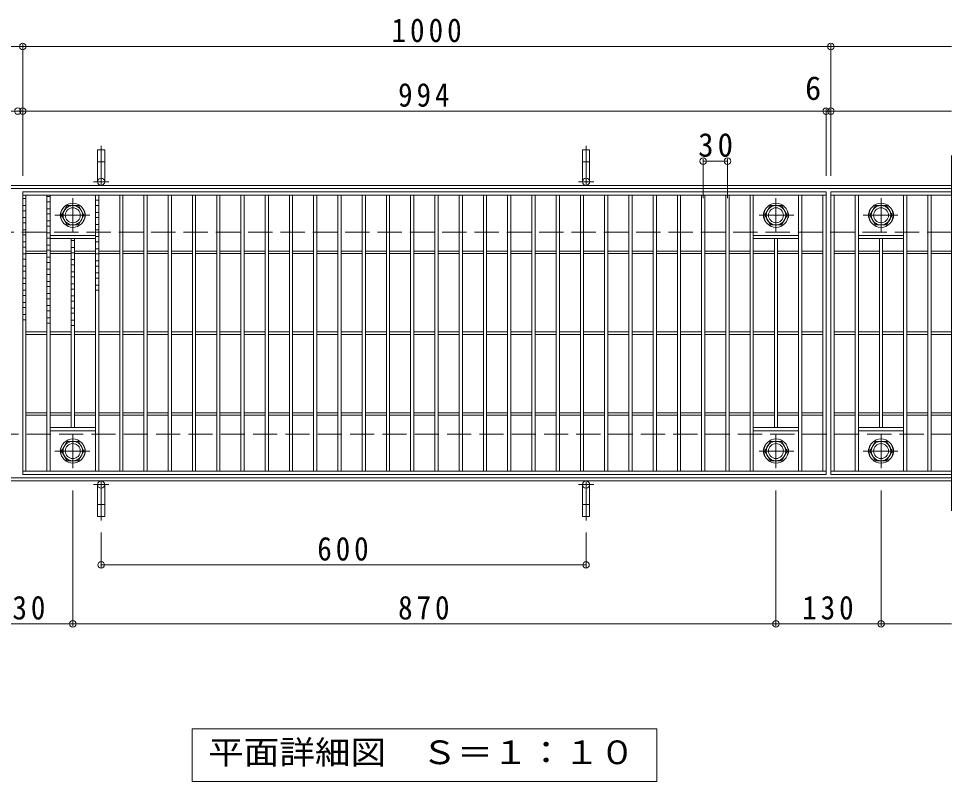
# Model space of a CAD drawing. Units: millimetres, scale not verified. Extents: x -1294 to 1850, y -1371 to 1147.
# Drawn here: x -449 to 705, y 203 to 1147 of the extents above; entities that cross this region are included whole.
import ezdxf
from ezdxf.enums import TextEntityAlignment as Align

# ---------------------------------------------------------------- set-up
doc = ezdxf.new("R2010")
doc.units = ezdxf.units.MM
doc.header["$LTSCALE"] = 10
doc.header["$PDMODE"] = 32
doc.header["$PDSIZE"] = 8
doc.linetypes.add('CHAIN1', pattern=[8, 5, -1, 1, -1])
doc.linetypes.add('DASHED3', pattern=[4, 3, -1])
for name, color, linetype, lineweight in [('C-1', 2, 'Continuous', 9), ('C-2', 3, 'Continuous', 9), ('C-4', 7, 'Continuous', 9), ('C-5', 7, 'Continuous', 9), ('C-8', 6, 'Continuous', 9), ('C-A', 3, 'Continuous', 9)]:
    doc.layers.add(name, color=color, linetype=linetype, lineweight=lineweight)
doc.styles.add('ＭＳ ゴシック', font='')
doc.styles.get('ＭＳ ゴシック').set_extended_font_data('MS Gothic')

msp = doc.modelspace()

# ---------------------------------------------------------------- linework, layer by layer
at = {"layer": 'C-1'}
for p, q in [((-598.59, 940.96), (705.41, 940.96)), ((-598.59, 936.96), (705.41, 936.96)), ((705.41, 578.96), (-598.59, 578.96)), ((705.41, 574.96), (-598.59, 574.96))]:
    msp.add_line(p, q, dxfattribs=at)
at = {"layer": 'C-1', "linetype": 'DASHED3'}
for p, q in [((705.41, 882.96), (-598.59, 882.96)), ((-598.59, 632.96), (705.41, 632.96))]:
    msp.add_line(p, q, dxfattribs=at)
at = {"layer": 'C-2'}
for p, q in [((705.41, 977.96), (705.41, 537.96)), ((-443.59, 932.96), (-443.59, 582.96)), ((550.41, 932.96), (-443.59, 932.96)), ((550.41, 928.96), (-443.59, 928.96)), ((-439.59, 928.96), (-439.59, 586.96)), ((-413.59, 928.96), (-413.59, 586.96)), ((-409.59, 928.96), (-409.59, 586.96)), ((-353.59, 928.96), (-353.59, 586.96)), ((-349.59, 928.96), (-349.59, 586.96)), ((-323.59, 928.96), (-323.59, 586.96)), ((-319.59, 928.96), (-319.59, 586.96)), ((-293.59, 928.96), (-293.59, 586.96)), ((-289.59, 928.96), (-289.59, 586.96)), ((-263.59, 928.96), (-263.59, 586.96)), ((-259.59, 928.96), (-259.59, 586.96)), ((-233.59, 928.96), (-233.59, 586.96)), ((-229.59, 928.96), (-229.59, 586.96)), ((-203.59, 928.96), (-203.59, 586.96)), ((-199.59, 928.96), (-199.59, 586.96)), ((-173.59, 928.96), (-173.59, 586.96)), ((-169.59, 928.96), (-169.59, 586.96)), ((-143.59, 928.96), (-143.59, 586.96)), ((-139.59, 928.96), (-139.59, 586.96)), ((-113.59, 928.96), (-113.59, 586.96)), ((-109.59, 928.96), (-109.59, 586.96)), ((-83.59, 928.96), (-83.59, 586.96)), ((-79.59, 928.96), (-79.59, 586.96)), ((-53.59, 928.96), (-53.59, 586.96)), ((-49.59, 928.96), (-49.59, 586.96)), ((-23.59, 928.96), (-23.59, 586.96)), ((-19.59, 928.96), (-19.59, 586.96)), ((6.41, 928.96), (6.41, 586.96)), ((10.41, 928.96), (10.41, 586.96)), ((36.41, 928.96), (36.41, 586.96)), ((40.41, 928.96), (40.41, 586.96)), ((66.41, 928.96), (66.41, 586.96)), ((70.41, 928.96), (70.41, 586.96)), ((96.41, 928.96), (96.41, 586.96)), ((100.41, 928.96), (100.41, 586.96)), ((126.41, 928.96), (126.41, 586.96)), ((130.41, 928.96), (130.41, 586.96)), ((156.41, 928.96), (156.41, 586.96)), ((160.41, 928.96), (160.41, 586.96)), ((186.41, 928.96), (186.41, 586.96)), ((190.41, 928.96), (190.41, 586.96)), ((216.41, 928.96), (216.41, 586.96)), ((220.41, 928.96), (220.41, 586.96)), ((246.41, 928.96), (246.41, 586.96)), ((250.41, 928.96), (250.41, 586.96)), ((276.41, 928.96), (276.41, 586.96)), ((280.41, 928.96), (280.41, 586.96)), ((306.41, 928.96), (306.41, 586.96)), ((310.41, 928.96), (310.41, 586.96)), ((336.41, 928.96), (336.41, 586.96)), ((340.41, 928.96), (340.41, 586.96)), ((366.41, 928.96), (366.41, 586.96)), ((370.41, 928.96), (370.41, 586.96)), ((396.41, 928.96), (396.41, 586.96)), ((400.41, 928.96), (400.41, 586.96)), ((426.41, 928.96), (426.41, 586.96)), ((430.41, 928.96), (430.41, 586.96)), ((456.41, 928.96), (456.41, 586.96)), ((460.41, 928.96), (460.41, 586.96)), ((516.41, 928.96), (516.41, 586.96)), ((520.41, 928.96), (520.41, 586.96)), ((546.41, 928.96), (546.41, 586.96)), ((550.41, 932.96), (550.41, 582.96)), ((556.41, 932.96), (556.41, 582.96)), ((705.41, 932.96), (556.41, 932.96)), ((705.41, 928.96), (556.41, 928.96)), ((560.41, 928.96), (560.41, 586.96)), ((586.41, 928.96), (586.41, 586.96)), ((590.41, 928.96), (590.41, 586.96)), ((646.41, 928.96), (646.41, 586.96)), ((650.41, 928.96), (650.41, 586.96)), ((676.41, 928.96), (676.41, 586.96)), ((680.41, 928.96), (680.41, 586.96)), ((-353.59, 878.96), (-409.59, 878.96)), ((460.41, 878.96), (516.41, 878.96)), ((646.4, 878.96), (590.4, 878.96)), ((-353.59, 874.96), (-409.59, 874.96)), ((-383.59, 874.96), (-383.59, 640.96)), ((-379.59, 874.96), (-379.59, 640.96)), ((460.41, 874.96), (516.41, 874.96)), ((486.41, 874.96), (486.41, 640.96)), ((490.41, 874.96), (490.41, 640.96)), ((646.4, 874.96), (590.4, 874.96)), ((616.41, 874.96), (616.41, 640.96)), ((620.41, 874.96), (620.41, 640.96)), ((-439.59, 859.46), (-413.59, 859.46)), ((-439.59, 856.46), (-413.59, 856.46)), ((-409.59, 859.46), (-383.59, 859.46)), ((-409.59, 856.46), (-383.59, 856.46)), ((-379.59, 859.46), (-353.59, 859.46)), ((-379.59, 856.46), (-353.59, 856.46)), ((-349.59, 859.46), (-323.59, 859.46)), ((-349.59, 856.46), (-323.59, 856.46)), ((-319.59, 859.46), (-293.59, 859.46)), ((-319.59, 856.46), (-293.59, 856.46)), ((-289.59, 859.46), (-263.59, 859.46)), ((-289.59, 856.46), (-263.59, 856.46)), ((-259.59, 859.46), (-233.59, 859.46)), ((-259.59, 856.46), (-233.59, 856.46)), ((-229.59, 859.46), (-203.59, 859.46)), ((-229.59, 856.46), (-203.59, 856.46)), ((-199.59, 859.46), (-173.59, 859.46)), ((-199.59, 856.46), (-173.59, 856.46)), ((-169.59, 859.46), (-143.59, 859.46)), ((-169.59, 856.46), (-143.59, 856.46)), ((-139.59, 859.46), (-113.59, 859.46)), ((-139.59, 856.46), (-113.59, 856.46)), ((-109.59, 859.46), (-83.59, 859.46)), ((-109.59, 856.46), (-83.59, 856.46)), ((-79.59, 859.46), (-53.59, 859.46)), ((-79.59, 856.46), (-53.59, 856.46)), ((-49.59, 859.46), (-23.59, 859.46)), ((-49.59, 856.46), (-23.59, 856.46)), ((-19.59, 859.46), (6.41, 859.46)), ((-19.59, 856.46), (6.41, 856.46)), ((10.41, 859.46), (36.41, 859.46)), ((10.41, 856.46), (36.41, 856.46)), ((40.41, 859.46), (66.41, 859.46)), ((40.41, 856.46), (66.41, 856.46)), ((70.41, 859.46), (96.41, 859.46)), ((70.41, 856.46), (96.41, 856.46)), ((100.41, 859.46), (126.41, 859.46)), ((100.41, 856.46), (126.41, 856.46)), ((130.41, 859.46), (156.41, 859.46)), ((130.41, 856.46), (156.41, 856.46)), ((160.41, 859.46), (186.41, 859.46)), ((160.41, 856.46), (186.41, 856.46)), ((190.41, 859.46), (216.41, 859.46)), ((190.41, 856.46), (216.41, 856.46)), ((220.41, 859.46), (246.41, 859.46)), ((220.41, 856.46), (246.41, 856.46)), ((250.41, 859.46), (276.41, 859.46)), ((250.41, 856.46), (276.41, 856.46)), ((280.41, 859.46), (306.41, 859.46)), ((280.41, 856.46), (306.41, 856.46)), ((310.41, 859.46), (336.41, 859.46)), ((310.41, 856.46), (336.41, 856.46)), ((340.41, 859.46), (366.41, 859.46)), ((340.41, 856.46), (366.41, 856.46)), ((370.41, 859.46), (396.41, 859.46)), ((370.41, 856.46), (396.41, 856.46)), ((426.41, 859.46), (400.41, 859.46)), ((426.41, 856.46), (400.41, 856.46)), ((456.41, 859.46), (430.41, 859.46)), ((456.41, 856.46), (430.41, 856.46)), ((486.41, 859.46), (460.41, 859.46)), ((486.41, 856.46), (460.41, 856.46)), ((516.41, 859.46), (490.41, 859.46)), ((516.41, 856.46), (490.41, 856.46)), ((546.41, 859.46), (520.41, 859.46)), ((546.41, 856.46), (520.41, 856.46)), ((560.41, 859.46), (586.41, 859.46)), ((560.41, 856.46), (586.41, 856.46)), ((590.41, 859.46), (616.41, 859.46)), ((590.41, 856.46), (616.41, 856.46)), ((620.41, 859.46), (646.41, 859.46)), ((620.41, 856.46), (646.41, 856.46)), ((650.41, 859.46), (676.41, 859.46)), ((650.41, 856.46), (676.41, 856.46)), ((680.41, 859.46), (705.41, 859.46)), ((680.41, 856.46), (705.41, 856.46)), ((-439.59, 759.46), (-413.59, 759.46)), ((-439.59, 756.46), (-413.59, 756.46)), ((-409.59, 759.46), (-383.59, 759.46)), ((-409.59, 756.46), (-383.59, 756.46)), ((-379.59, 759.46), (-353.59, 759.46)), ((-379.59, 756.46), (-353.59, 756.46)), ((-349.59, 759.46), (-323.59, 759.46)), ((-349.59, 756.46), (-323.59, 756.46)), ((-319.59, 759.46), (-293.59, 759.46)), ((-319.59, 756.46), (-293.59, 756.46)), ((-289.59, 759.46), (-263.59, 759.46)), ((-289.59, 756.46), (-263.59, 756.46)), ((-259.59, 759.46), (-233.59, 759.46)), ((-259.59, 756.46), (-233.59, 756.46)), ((-229.59, 759.46), (-203.59, 759.46)), ((-229.59, 756.46), (-203.59, 756.46)), ((-199.59, 759.46), (-173.59, 759.46)), ((-199.59, 756.46), (-173.59, 756.46)), ((-169.59, 759.46), (-143.59, 759.46)), ((-169.59, 756.46), (-143.59, 756.46)), ((-139.59, 759.46), (-113.59, 759.46)), ((-139.59, 756.46), (-113.59, 756.46)), ((-109.59, 759.46), (-83.59, 759.46)), ((-109.59, 756.46), (-83.59, 756.46)), ((-79.59, 759.46), (-53.59, 759.46)), ((-79.59, 756.46), (-53.59, 756.46)), ((-49.59, 759.46), (-23.59, 759.46)), ((-49.59, 756.46), (-23.59, 756.46)), ((-19.59, 759.46), (6.41, 759.46)), ((-19.59, 756.46), (6.41, 756.46)), ((10.41, 759.46), (36.41, 759.46)), ((10.41, 756.46), (36.41, 756.46)), ((40.41, 759.46), (66.41, 759.46)), ((40.41, 756.46), (66.41, 756.46)), ((70.41, 759.46), (96.41, 759.46)), ((70.41, 756.46), (96.41, 756.46)), ((100.41, 759.46), (126.41, 759.46)), ((100.41, 756.46), (126.41, 756.46)), ((130.41, 759.46), (156.41, 759.46)), ((130.41, 756.46), (156.41, 756.46)), ((160.41, 759.46), (186.41, 759.46)), ((160.41, 756.46), (186.41, 756.46)), ((190.41, 759.46), (216.41, 759.46)), ((190.41, 756.46), (216.41, 756.46)), ((220.41, 759.46), (246.41, 759.46)), ((220.41, 756.46), (246.41, 756.46)), ((250.41, 759.46), (276.41, 759.46)), ((250.41, 756.46), (276.41, 756.46)), ((280.41, 759.46), (306.41, 759.46)), ((280.41, 756.46), (306.41, 756.46)), ((310.41, 759.46), (336.41, 759.46)), ((310.41, 756.46), (336.41, 756.46)), ((340.41, 759.46), (366.41, 759.46)), ((340.41, 756.46), (366.41, 756.46)), ((370.41, 759.46), (396.41, 759.46)), ((370.41, 756.46), (396.41, 756.46)), ((426.41, 759.46), (400.41, 759.46)), ((426.41, 756.46), (400.41, 756.46)), ((456.41, 759.46), (430.41, 759.46)), ((456.41, 756.46), (430.41, 756.46)), ((486.41, 759.46), (460.41, 759.46)), ((486.41, 756.46), (460.41, 756.46)), ((516.41, 759.46), (490.41, 759.46)), ((516.41, 756.46), (490.41, 756.46)), ((546.41, 759.46), (520.41, 759.46)), ((546.41, 756.46), (520.41, 756.46)), ((560.41, 759.46), (586.41, 759.46)), ((560.41, 756.46), (586.41, 756.46)), ((590.41, 759.46), (616.41, 759.46)), ((590.41, 756.46), (616.41, 756.46)), ((620.41, 759.46), (646.41, 759.46)), ((620.41, 756.46), (646.41, 756.46)), ((650.41, 759.46), (676.41, 759.46)), ((650.41, 756.46), (676.41, 756.46)), ((680.41, 759.46), (705.41, 759.46)), ((680.41, 756.46), (705.41, 756.46)), ((-439.59, 659.46), (-413.59, 659.46)), ((-409.59, 659.46), (-383.59, 659.46)), ((-379.59, 659.46), (-353.59, 659.46)), ((-349.59, 659.46), (-323.59, 659.46)), ((-319.59, 659.46), (-293.59, 659.46)), ((-289.59, 659.46), (-263.59, 659.46)), ((-259.59, 659.46), (-233.59, 659.46)), ((-229.59, 659.46), (-203.59, 659.46)), ((-199.59, 659.46), (-173.59, 659.46)), ((-169.59, 659.46), (-143.59, 659.46)), ((-139.59, 659.46), (-113.59, 659.46)), ((-109.59, 659.46), (-83.59, 659.46)), ((-79.59, 659.46), (-53.59, 659.46)), ((-49.59, 659.46), (-23.59, 659.46)), ((-19.59, 659.46), (6.41, 659.46)), ((10.41, 659.46), (36.41, 659.46)), ((40.41, 659.46), (66.41, 659.46)), ((70.41, 659.46), (96.41, 659.46)), ((100.41, 659.46), (126.41, 659.46)), ((130.41, 659.46), (156.41, 659.46)), ((160.41, 659.46), (186.41, 659.46)), ((190.41, 659.46), (216.41, 659.46)), ((220.41, 659.46), (246.41, 659.46)), ((250.41, 659.46), (276.41, 659.46)), ((280.41, 659.46), (306.41, 659.46)), ((310.41, 659.46), (336.41, 659.46)), ((340.41, 659.46), (366.41, 659.46)), ((370.41, 659.46), (396.41, 659.46)), ((426.41, 659.46), (400.41, 659.46)), ((456.41, 659.46), (430.41, 659.46)), ((486.41, 659.46), (460.41, 659.46)), ((516.41, 659.46), (490.41, 659.46)), ((546.41, 659.46), (520.41, 659.46)), ((560.41, 659.46), (586.41, 659.46)), ((590.41, 659.46), (616.41, 659.46)), ((620.41, 659.46), (646.41, 659.46)), ((650.41, 659.46), (676.41, 659.46)), ((680.41, 659.46), (705.41, 659.46)), ((-439.59, 656.46), (-413.59, 656.46)), ((-409.59, 656.46), (-383.59, 656.46)), ((-379.59, 656.46), (-353.59, 656.46)), ((-349.59, 656.46), (-323.59, 656.46)), ((-319.59, 656.46), (-293.59, 656.46)), ((-289.59, 656.46), (-263.59, 656.46)), ((-259.59, 656.46), (-233.59, 656.46)), ((-229.59, 656.46), (-203.59, 656.46)), ((-199.59, 656.46), (-173.59, 656.46)), ((-169.59, 656.46), (-143.59, 656.46)), ((-139.59, 656.46), (-113.59, 656.46)), ((-109.59, 656.46), (-83.59, 656.46)), ((-79.59, 656.46), (-53.59, 656.46)), ((-49.59, 656.46), (-23.59, 656.46)), ((-19.59, 656.46), (6.41, 656.46)), ((10.41, 656.46), (36.41, 656.46)), ((40.41, 656.46), (66.41, 656.46)), ((70.41, 656.46), (96.41, 656.46)), ((100.41, 656.46), (126.41, 656.46)), ((130.41, 656.46), (156.41, 656.46)), ((160.41, 656.46), (186.41, 656.46)), ((190.41, 656.46), (216.41, 656.46)), ((220.41, 656.46), (246.41, 656.46)), ((250.41, 656.46), (276.41, 656.46)), ((280.41, 656.46), (306.41, 656.46)), ((310.41, 656.46), (336.41, 656.46)), ((340.41, 656.46), (366.41, 656.46)), ((370.41, 656.46), (396.41, 656.46)), ((426.41, 656.46), (400.41, 656.46)), ((456.41, 656.46), (430.41, 656.46)), ((486.41, 656.46), (460.41, 656.46)), ((516.41, 656.46), (490.41, 656.46)), ((546.41, 656.46), (520.41, 656.46)), ((560.41, 656.46), (586.41, 656.46)), ((590.41, 656.46), (616.41, 656.46)), ((620.41, 656.46), (646.41, 656.46)), ((650.41, 656.46), (676.41, 656.46)), ((680.41, 656.46), (705.41, 656.46)), ((-353.59, 640.96), (-409.59, 640.96)), ((-353.59, 636.96), (-409.59, 636.96)), ((460.41, 640.96), (516.41, 640.96)), ((460.41, 636.96), (516.41, 636.96)), ((646.4, 640.96), (590.4, 640.96)), ((646.4, 636.96), (590.4, 636.96)), ((-443.59, 586.96), (550.41, 586.96)), ((-443.59, 582.96), (550.41, 582.96)), ((556.41, 586.96), (705.41, 586.96)), ((556.41, 582.96), (705.41, 582.96))]:
    msp.add_line(p, q, dxfattribs=at)
for centre, start, end in [((-384.59, 903.96), 142.80833, 217.19167), ((-378.59, 903.96), 322.80833, 37.19167), ((485.41, 903.96), 142.80833, 217.19167), ((491.41, 903.96), 322.80833, 37.19167), ((615.4, 903.96), 142.80833, 217.19167), ((621.41, 903.96), 322.80833, 37.19167), ((-384.59, 611.96), 142.80833, 217.19167), ((-378.59, 611.96), 322.80833, 37.19167), ((485.41, 611.96), 142.80833, 217.19167), ((491.41, 611.96), 322.80833, 37.19167), ((615.4, 611.96), 142.80833, 217.19167), ((621.41, 611.96), 322.80833, 37.19167)]:
    msp.add_arc(centre, 12.5, start, end, dxfattribs=at)
at = {"layer": 'C-4'}
for p, q in [((-598.59, 1112.96), (705.41, 1112.96)), ((-443.59, 952.96), (-443.59, 1115.96)), ((556.41, 952.96), (556.41, 1115.96)), ((-598.59, 1032.96), (705.41, 1032.96)), ((550.41, 952.96), (550.41, 1035.96)), ((398.41, 924.96), (398.41, 973.96)), ((398.41, 970.96), (428.4, 970.96)), ((428.4, 924.96), (428.4, 973.96)), ((-381.59, 562.96), (-381.59, 394.96)), ((488.41, 562.96), (488.41, 394.96)), ((618.4, 562.96), (618.4, 394.96)), ((-346.59, 511.24), (-346.59, 467.96)), ((253.41, 511.24), (253.41, 467.96)), ((-346.59, 470.96), (253.41, 470.96)), ((-598.59, 397.96), (705.41, 397.96))]:
    msp.add_line(p, q, dxfattribs=at)
for p in [(-443.59, 1112.96), (556.41, 1112.96), (-449.59, 1032.96), (-443.59, 1032.96), (550.41, 1032.96), (556.41, 1032.96), (398.41, 970.96), (428.4, 970.96), (-346.59, 470.96), (253.41, 470.96), (-381.59, 397.96), (488.41, 397.96), (618.4, 397.96)]:
    msp.add_point(p, dxfattribs=at)
at = {"layer": 'C-5'}
msp.add_lwpolyline([(-234.09, 202.96), (-234.09, 267.96), (340.91, 267.96), (340.91, 202.96)], close=True, dxfattribs=at)
at = {"layer": 'C-8'}
for p, q in [((-443.59, 924.52), (-439.59, 924.52)), ((-413.59, 927.06), (-409.59, 927.06)), ((-443.59, 916.06), (-439.59, 916.06)), ((-413.59, 920.52), (-409.59, 920.52)), ((-413.59, 912.06), (-409.59, 912.06)), ((-353.59, 922.56), (-349.59, 922.56)), ((-353.59, 916.02), (-349.59, 916.02)), ((-443.59, 909.52), (-439.59, 909.52)), ((-443.59, 901.06), (-439.59, 901.06)), ((-413.59, 905.52), (-409.59, 905.52)), ((-353.59, 907.56), (-349.59, 907.56)), ((-353.59, 901.02), (-349.59, 901.02)), ((-443.59, 894.52), (-439.59, 894.52)), ((-413.59, 897.06), (-409.59, 897.06)), ((-413.59, 890.52), (-409.59, 890.52)), ((-353.59, 892.56), (-349.59, 892.56)), ((-443.59, 886.06), (-439.59, 886.06)), ((-443.59, 879.52), (-439.59, 879.52)), ((-413.59, 882.06), (-409.59, 882.06)), ((-353.59, 886.02), (-349.59, 886.02)), ((-353.59, 877.56), (-349.59, 877.56)), ((-443.59, 871.06), (-439.59, 871.06)), ((-413.59, 875.52), (-409.59, 875.52)), ((-413.59, 867.06), (-409.59, 867.06)), ((-383.59, 872.52), (-379.59, 872.52)), ((-353.59, 871.02), (-349.59, 871.02)), ((-443.59, 864.52), (-439.59, 864.52)), ((-443.59, 856.06), (-439.59, 856.06)), ((-413.59, 860.52), (-409.59, 860.52)), ((-383.59, 864.06), (-379.59, 864.06)), ((-383.59, 857.52), (-379.59, 857.52)), ((-353.59, 862.57), (-349.59, 862.57)), ((-353.59, 856.03), (-349.59, 856.03)), ((-443.59, 849.52), (-439.59, 849.52)), ((-413.59, 852.06), (-409.59, 852.06)), ((-413.59, 845.52), (-409.59, 845.52)), ((-383.59, 849.06), (-379.59, 849.06)), ((-383.59, 842.52), (-379.59, 842.52)), ((-353.59, 847.57), (-349.59, 847.57)), ((-443.59, 841.07), (-439.59, 841.07)), ((-443.59, 834.53), (-439.59, 834.53)), ((-413.59, 837.07), (-409.59, 837.07)), ((-383.59, 834.07), (-379.59, 834.07)), ((-353.59, 841.03), (-349.59, 841.03)), ((-353.59, 832.57), (-349.59, 832.57)), ((-443.59, 826.07), (-439.59, 826.07)), ((-443.59, 819.53), (-439.59, 819.53)), ((-413.59, 830.53), (-409.59, 830.53)), ((-413.59, 822.07), (-409.59, 822.07)), ((-383.59, 827.53), (-379.59, 827.53)), ((-353.59, 826.03), (-349.59, 826.03)), ((-443.59, 811.07), (-439.59, 811.07)), ((-413.59, 815.53), (-409.59, 815.53)), ((-383.59, 819.07), (-379.59, 819.07)), ((-383.59, 812.53), (-379.59, 812.53)), ((-353.59, 817.57), (-349.59, 817.57)), ((-353.59, 811.03), (-349.59, 811.03)), ((-443.59, 804.53), (-439.59, 804.53)), ((-413.59, 807.07), (-409.59, 807.07)), ((-413.59, 800.53), (-409.59, 800.53)), ((-383.59, 804.07), (-379.59, 804.07)), ((-383.59, 797.53), (-379.59, 797.53)), ((-443.59, 796.07), (-439.59, 796.07)), ((-443.59, 789.53), (-439.59, 789.53)), ((-413.59, 792.07), (-409.59, 792.07)), ((-413.59, 785.53), (-409.59, 785.53)), ((-383.59, 789.07), (-379.59, 789.07)), ((-443.59, 781.07), (-439.59, 781.07)), ((-443.59, 774.53), (-439.59, 774.53)), ((-413.59, 777.07), (-409.59, 777.07)), ((-383.59, 782.53), (-379.59, 782.53)), ((-383.59, 774.07), (-379.59, 774.07)), ((-413.59, 770.53), (-409.59, 770.53)), ((-383.59, 767.53), (-379.59, 767.53))]:
    msp.add_line(p, q, dxfattribs=at)
at = {"layer": 'C-8', "color": 4, "linetype": 'CHAIN1'}
for p, q in [((-381.59, 925.29), (-381.59, 882.94)), ((488.41, 925.29), (488.41, 882.94)), ((618.4, 925.29), (618.4, 882.94)), ((-403.86, 903.96), (-360.62, 903.96)), ((510.68, 903.96), (467.43, 903.96)), ((596.13, 903.96), (639.38, 903.96)), ((-381.59, 590.63), (-381.59, 632.97)), ((488.41, 590.63), (488.41, 632.97)), ((618.4, 590.63), (618.4, 632.97)), ((-403.86, 611.96), (-360.62, 611.96)), ((510.68, 611.96), (467.43, 611.96)), ((596.13, 611.96), (639.38, 611.96))]:
    msp.add_line(p, q, dxfattribs=at)
at = {"layer": 'C-8', "color": 4}
for points in [[(-388.52, 891.96), (-374.67, 891.96), (-367.74, 903.96), (-374.67, 915.95), (-388.52, 915.95), (-395.44, 903.96)], [(495.33, 891.96), (481.48, 891.96), (474.56, 903.96), (481.48, 915.95), (495.33, 915.95), (502.26, 903.96)], [(611.48, 891.96), (625.33, 891.96), (632.26, 903.96), (625.33, 915.95), (611.48, 915.95), (604.55, 903.96)], [(-388.52, 623.95), (-374.67, 623.95), (-367.74, 611.96), (-374.67, 599.96), (-388.52, 599.96), (-395.44, 611.96)], [(495.33, 623.95), (481.48, 623.95), (474.56, 611.96), (481.48, 599.96), (495.33, 599.96), (502.26, 611.96)], [(611.48, 623.95), (625.33, 623.95), (632.26, 611.96), (625.33, 599.96), (611.48, 599.96), (604.55, 611.96)]]:
    msp.add_lwpolyline(points, close=True, dxfattribs=at)
for centre, radius in [((-381.59, 903.96), 15), ((-381.59, 903.96), 12.07), ((-381.59, 903.96), 9.25), ((488.41, 903.96), 15), ((488.41, 903.96), 12.07), ((488.41, 903.96), 9.25), ((618.4, 903.96), 15), ((618.4, 903.96), 12.07), ((618.4, 903.96), 9.25), ((-381.59, 611.96), 15), ((-381.59, 611.96), 12.07), ((488.41, 611.96), 15), ((488.41, 611.96), 12.07), ((618.4, 611.96), 15), ((618.4, 611.96), 12.07), ((-381.59, 611.96), 9.25), ((488.41, 611.96), 9.25), ((618.4, 611.96), 9.25)]:
    msp.add_circle(centre, radius, dxfattribs=at)
at = {"layer": 'C-A'}
for p, q in [((-351.09, 984.96), (-342.09, 984.96)), ((-351.09, 984.96), (-351.09, 945.46)), ((-342.09, 984.96), (-342.09, 945.46)), ((248.91, 984.96), (257.91, 984.96)), ((248.91, 984.96), (248.91, 945.46)), ((257.91, 984.96), (257.91, 945.46)), ((-351.09, 969.96), (-342.09, 969.96)), ((248.91, 969.96), (257.91, 969.96)), ((-351.09, 530.96), (-351.09, 570.46)), ((-342.09, 530.96), (-342.09, 570.46)), ((248.91, 530.96), (248.91, 570.46)), ((257.91, 530.96), (257.91, 570.46)), ((-351.09, 545.96), (-342.09, 545.96)), ((248.91, 545.96), (257.91, 545.96)), ((-351.09, 530.96), (-342.09, 530.96)), ((248.91, 530.96), (257.91, 530.96))]:
    msp.add_line(p, q, dxfattribs=at)
at = {"layer": 'C-A', "linetype": 'CHAIN1'}
for p, q in [((-346.59, 940.96), (-346.59, 989.96)), ((253.41, 940.96), (253.41, 989.96)), ((-356.09, 945.46), (-337.09, 945.46)), ((243.91, 945.46), (262.91, 945.46)), ((-356.09, 570.46), (-337.09, 570.46)), ((-346.59, 574.96), (-346.59, 525.96)), ((243.91, 570.46), (262.91, 570.46)), ((253.41, 574.96), (253.41, 525.96))]:
    msp.add_line(p, q, dxfattribs=at)
at = {"layer": 'C-A'}
for centre in [(-346.59, 945.46), (253.41, 945.46), (-346.59, 570.46), (253.41, 570.46)]:
    msp.add_circle(centre, 4.5, dxfattribs=at)

# ---------------------------------------------------------------- texts
at = {"layer": 'C-4', "color": 2, "style": 'ＭＳ ゴシック'}
msp.add_text('6', height=29.33, dxfattribs=at).set_placement((524.44, 1037.96), align=Align.BOTTOM_LEFT)
at = {"layer": 'C-4', "color": 2, "char_height": 29.33, "attachment_point": 7, "style": 'ＭＳ ゴシック'}
for s, insert in [('\\T1.28;\\W0.9;1000', (12.66, 1117.96)), ('\\T1.27;\\W0.9;994', (20.91, 1037.96)), ('\\T1.27;\\W0.95;30', (392.16, 975.96)), ('\\T1.27;\\W0.9;600', (-79.1, 475.96)), ('\\T1.27;\\W0.9;130', (-479.09, 402.96)), ('\\T1.27;\\W0.9;870', (20.91, 402.96)), ('\\T1.27;\\W0.9;130', (520.91, 402.96))]:
    msp.add_mtext(s, dxfattribs=dict(at, insert=insert))
at = {"layer": 'C-5', "color": 2, "style": 'ＭＳ ゴシック', "width": 1.1}
msp.add_text('平面詳細図\u3000Ｓ＝１：１０', height=29.33, dxfattribs=at).set_placement((-214.09, 215.46), align=Align.BOTTOM_LEFT)

doc.saveas('drawing.dxf')
